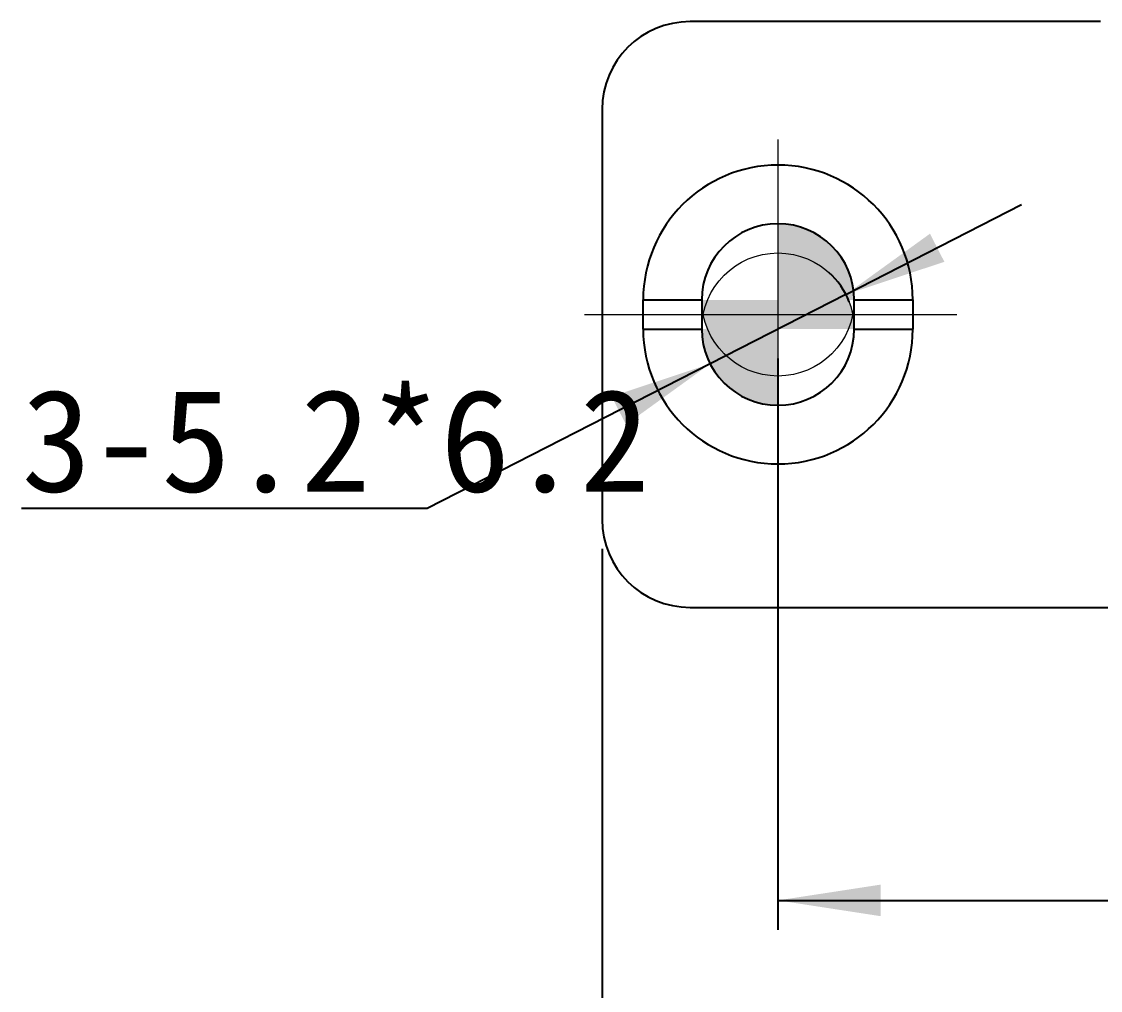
# Model space of a CAD drawing. Header units: millimetres. Extents: x 2 to 295, y 1 to 209.
# Drawn here: x 63.36 to 100.16, y 72.91 to 105.98 of the extents above; entities that cross this region are included whole.
import ezdxf

# ---------------------------------------------------------------- set-up
doc = ezdxf.new("R2010")
doc.units = ezdxf.units.MM
doc.linetypes.add('CENTER', pattern=[10.16, 6.35, -1.27, 1.27, -1.27])
doc.linetypes.add('CENTERX2', pattern=[20.32, 12.7, -2.54, 2.54, -2.54])
doc.layers.add('DIM', color=5, linetype='Continuous')
doc.layers.add('中心线', color=1, linetype='CENTER', lineweight=25)
doc.styles.add('SLDTEXTSTYLE11', font='', dxfattribs={"width": 0.67})
doc.styles.add('SLDTEXTSTYLE12', font='')
doc.styles.get('SLDTEXTSTYLE11').set_extended_font_data('宋体')
doc.styles.get('SLDTEXTSTYLE12').set_extended_font_data('宋体')
doc.dimstyles.new('SLDDIMSTYLE0', dxfattribs={"dimtxt": 3.5, "dimasz": 3.5, "dimexe": 0, "dimexo": 0.0625, "dimgap": 0.875, "dimtad": 2, "dimrnd": 1e-09, "dimzin": 12, "dimdsep": 46, "dimtxsty": 'SLDTEXTSTYLE11', "dimsah": 1, "dimcen": 0.09, "dimadec": 0, "dimazin": 3, "dimtfac": 1, "dimtofl": 0, "dimtmove": 0, "dimatfit": 3, "dimfxl": 0, "dimfrac": 2, "dimtolj": 1, "dimtzin": 12, "dimarcsym": 0})
doc.dimstyles.new('SLDDIMSTYLE1', dxfattribs={"dimtxt": 3.5, "dimasz": 3.5, "dimexe": 0, "dimexo": 0.0625, "dimgap": 0.875, "dimtad": 0, "dimtih": 1, "dimtoh": 1, "dimrnd": 1e-09, "dimzin": 12, "dimdsep": 46, "dimtxsty": 'SLDTEXTSTYLE11', "dimsah": 1, "dimcen": 0, "dimadec": 0, "dimazin": 3, "dimtfac": 1, "dimtmove": 0, "dimatfit": 3, "dimfxl": 0, "dimfrac": 2, "dimtolj": 1, "dimtzin": 12, "dimarcsym": 0})

# ---------------------------------------------------------------- blocks, each defined once
blk = doc.blocks.new('_D_3')
at = {"layer": 'DIM'}
for p, q in [((83.161, 87.979), (83.161, 67.217)), ((143.161, 87.979), (143.161, 67.217)), ((83.161, 68.217), (143.161, 68.217))]:
    blk.add_line(p, q, dxfattribs=at)
for points in [[(83.161, 68.217), (86.661, 67.679), (86.661, 68.756)], [(143.161, 68.217), (139.661, 68.756), (139.661, 67.679)]]:
    blk.add_solid(points, dxfattribs=at)
at = {"layer": 'DIM', "insert": (111.651, 72.29), "char_height": 3.5, "attachment_point": 1, "style": 'SLDTEXTSTYLE12'}
blk.add_mtext('60', dxfattribs=at)
blk = doc.blocks.new('_D_4')
at = {"layer": 'DIM'}
for p, q in [((91.476, 96.663), (97.467, 99.729)), ((91.476, 96.663), (86.846, 94.295)), ((86.846, 94.295), (77.193, 89.355)), ((77.193, 89.355), (63.355, 89.355))]:
    blk.add_line(p, q, dxfattribs=at)
blk.add_arc((89.161, 95.479), 2.6, 21.0375, 48.1358, dxfattribs=at)
for points in [[(91.476, 96.663), (94.837, 97.778), (94.346, 98.737)], [(86.846, 94.295), (83.485, 93.18), (83.976, 92.221)]]:
    blk.add_solid(points, dxfattribs=at)
at = {"layer": 'DIM', "insert": (63.355, 93.428), "char_height": 3.5, "attachment_point": 1, "style": 'SLDTEXTSTYLE12'}
blk.add_mtext('3-5.2*6.2', dxfattribs=at)
blk = doc.blocks.new('_D_5')
at = {"layer": 'DIM'}
for p, q in [((89.161, 94.479), (89.161, 74.979)), ((137.161, 94.479), (137.161, 74.979)), ((89.161, 75.979), (137.161, 75.979))]:
    blk.add_line(p, q, dxfattribs=at)
for points in [[(89.161, 75.979), (92.661, 75.44), (92.661, 76.517)], [(137.161, 75.979), (133.661, 76.517), (133.661, 75.44)]]:
    blk.add_solid(points, dxfattribs=at)
at = {"layer": 'DIM', "insert": (111.651, 80.052), "char_height": 3.5, "attachment_point": 1, "style": 'SLDTEXTSTYLE12'}
blk.add_mtext('48', dxfattribs=at)
blk = doc.blocks.new('SW_DOWELSYMBOL_2')
at = {"linetype": 'Continuous', "lineweight": 0}
h = blk.add_hatch(color=0, dxfattribs=at)
edge = h.paths.add_edge_path(flags=0)
edge.add_arc((0, 0), 2.6, 0, 90)
edge.add_line((0, 2.6), (0, 0))
edge.add_line((0, 0), (2.6, 0))
h = blk.add_hatch(color=0, dxfattribs=at)
edge = h.paths.add_edge_path(flags=0)
edge.add_arc((0, 0), 2.6, 180, 270)
edge.add_line((0, -2.6), (0, 0))
edge.add_line((0, 0), (-2.6, 0))
at = {"color": 0, "linetype": 'Continuous', "lineweight": 0}
blk.add_circle((0, 0), 2.6, dxfattribs=at)
blk = doc.blocks.new('SW_DOWELSYMBOL_3')
at = {"linetype": 'Continuous', "lineweight": 0}
h = blk.add_hatch(color=0, dxfattribs=at)
edge = h.paths.add_edge_path(flags=0)
edge.add_arc((0, 0), 2.6, 0, 90)
edge.add_line((0, 2.6), (0, 0))
edge.add_line((0, 0), (2.6, 0))
h = blk.add_hatch(color=0, dxfattribs=at)
edge = h.paths.add_edge_path(flags=0)
edge.add_arc((0, 0), 2.6, 180, 270)
edge.add_line((0, -2.6), (0, 0))
edge.add_line((0, 0), (-2.6, 0))
at = {"color": 0, "linetype": 'Continuous', "lineweight": 0}
blk.add_circle((0, 0), 2.6, dxfattribs=at)

msp = doc.modelspace()

# ---------------------------------------------------------------- linework, layer by layer
at = {"color": 7, "linetype": 'Continuous', "lineweight": 25}
for p, q in [((100.161, 105.979), (86.161, 105.979)), ((83.161, 102.979), (83.161, 88.979)), ((84.561, 95.479), (84.561, 96.479)), ((84.561, 96.479), (86.561, 96.479)), ((86.561, 96.479), (86.561, 95.479)), ((91.761, 95.479), (91.761, 96.479)), ((91.761, 96.479), (93.761, 96.479)), ((93.761, 96.479), (93.761, 95.479)), ((84.561, 95.479), (86.561, 95.479)), ((91.761, 95.479), (93.761, 95.479)), ((86.161, 85.979), (140.161, 85.979))]:
    msp.add_line(p, q, dxfattribs=at)
for centre, radius, start, end in [((86.161, 102.979), 3, 90, 180), ((89.161, 96.479), 4.6, 0, 180), ((89.161, 96.479), 2.6, 0, 180), ((89.161, 95.479), 4.6, 180, 0), ((89.161, 95.479), 2.6, 180, 0), ((86.161, 88.979), 3, 180, 270)]:
    msp.add_arc(centre, radius, start, end, dxfattribs=at)
at = {"layer": '中心线', "linetype": 'CENTERX2', "lineweight": 18}
for p, q in [((89.161, 101.956), (89.161, 90.226)), ((82.561, 95.979), (95.963, 95.979))]:
    msp.add_line(p, q, dxfattribs=at)

# ---------------------------------------------------------------- block references
at = {"color": 7, "linetype": 'Continuous', "lineweight": 0}
for name, p in [('SW_DOWELSYMBOL_3', (89.161, 96.479)), ('SW_DOWELSYMBOL_2', (89.161, 95.479))]:
    msp.add_blockref(name, p, dxfattribs=at)

# ---------------------------------------------------------------- dimensions: what is measured, and where the dimension line sits
at = {"layer": 'DIM'}
dim = msp.add_diameter_dim_2p(p1=(86.846, 94.295), p2=(91.476, 96.663), text='3-5.2*6.2', dimstyle='SLDDIMSTYLE1', override={"dimpost": '<>'}, dxfattribs=at)
dim.commit()
dim.dimension.update_dxf_attribs({"geometry": '_D_4', "text_midpoint": (69.48, 91.392), "dimtype": 163})
for base, p1, p2, picture, middle in [((137.161, 75.979), (89.161, 95.479), (137.161, 95.479), '_D_5', (113.013, 75.979)), ((143.161, 68.217), (83.161, 88.979), (143.161, 88.979), '_D_3', (113.013, 68.217))]:
    dim = msp.add_linear_dim(base=base, p1=p1, p2=p2, dimstyle='SLDDIMSTYLE0', dxfattribs=at)
    dim.commit()
    dim.dimension.update_dxf_attribs({"geometry": picture, "text_midpoint": middle, "dimtype": 160})

doc.saveas('drawing.dxf')
